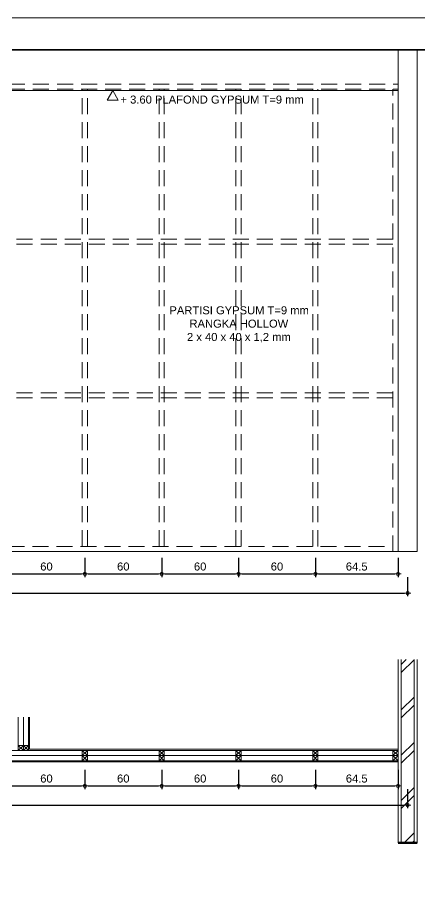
# Model space of a CAD drawing. Header units: millimetres. Extents: x -11 to 1625, y -267 to 180.
# Drawn here: x 1046.34 to 1058.88, y -239.61 to -212 of the extents above; entities that cross this region are included whole.
import ezdxf
from ezdxf.enums import TextEntityAlignment as Align

# ---------------------------------------------------------------- set-up
doc = ezdxf.new("R2010")
doc.units = ezdxf.units.MM
doc.linetypes.add('HIDDEN', pattern=[0.375, 0.25, -0.125])
for name, color, linetype, lineweight in [('ars', 11, 'Continuous', 5), ('dinding', 5, 'Continuous', 15), ('GRS KOP', 1, 'Continuous', 35), ('kop', 7, 'Continuous', 20), ('lan', 7, 'Continuous', 15), ('not', 7, 'Continuous', 20), ('PARTISI', 190, 'Continuous', 9), ('tepi', 5, 'Continuous', 70), ('u', 6, 'Continuous', 20)]:
    doc.layers.add(name, color=color, linetype=linetype, lineweight=lineweight)
doc.styles.add('BARU', font='complex.shx')
doc.styles.add('S', font='SIMPLEX', dxfattribs={"width": 1.1})
doc.styles.get("Standard").update_dxf_attribs({"font": 'ARIALUNI.TTF'})
doc.dimstyles.new('SK-25', dxfattribs={"dimtxt": 0.25, "dimasz": 0.1, "dimexe": 0.1, "dimexo": 0, "dimgap": 0.1, "dimtad": 1, "dimdec": 0, "dimlfac": 25, "dimzin": 12, "dimdsep": 46, "dimtxsty": 'Standard', "dimblk": 'BULAT', "dimcen": 0.1, "dimclrd": 256, "dimadec": 0, "dimazin": 3, "dimtfac": 1, "dimtdec": 0, "dimtofl": 0, "dimtmove": 0, "dimatfit": 3, "dimldrblk": 'BULAT', "dimfxl": 0, "dimtolj": 1, "dimtzin": 0, "dimarcsym": 0})

# ---------------------------------------------------------------- blocks, each defined once
blk = doc.blocks.new('kop')
at = {"layer": 'GRS KOP'}
blk.add_lwpolyline([(1, 54), (83, 54), (83, 1), (1, 1)], close=True, dxfattribs=at)
at = {"layer": 'kop', "color": 7}
blk.add_line((84, 55), (0, 55), dxfattribs=at)
at = {"layer": 'kop', "style": 'BARU', "flags": 4}
for p, height in [((73.8, 5.4), 0.35), ((80.303, 5.382), 0.25), ((73.8, 4.9), 0.35), ((80.303, 4.882), 0.25), ((73.8, 4.4), 0.35), ((80.303, 4.382), 0.25)]:
    blk.add_attdef('-', p, '', height=height, dxfattribs=at)
at = {"layer": 'kop', "flags": 4}
for tag, p in [('AR-00', (78.057, 2.648)), ('00', (81.238, 2.647))]:
    blk.add_attdef(tag, text='', height=0.35, dxfattribs=at).set_placement(p, align=Align.MIDDLE)
blk = doc.blocks.new('BULAT')
for p, q in [((-1, 0), (1, 0)), ((0, -1), (0, 1))]:
    blk.add_line(p, q)
blk.add_circle((0, 0), 0.5)
blk = doc.blocks.new('*D2249')
at = {"layer": 'Defpoints', "color": 0, "ltscale": 0.15}
for p in [(1022.516, -236.102), (1058.516, -236.102), (1058.516, -236.602)]:
    blk.add_point(p, dxfattribs=at)
at = {"layer": 'u', "color": 0, "lineweight": -2, "ltscale": 0.15}
for p, q in [((1022.516, -236.102), (1022.516, -236.702)), ((1058.516, -236.102), (1058.516, -236.702))]:
    blk.add_line(p, q, dxfattribs=at)
at = {"layer": 'u', "lineweight": -2, "ltscale": 0.15}
blk.add_line((1022.616, -236.602), (1058.416, -236.602), dxfattribs=at)
at = {"layer": 'u', "lineweight": -2, "ltscale": 0.15, "xscale": 0.1, "yscale": 0.1, "zscale": 0.1, "rotation": 180}
blk.add_blockref('BULAT', (1022.516, -236.602), dxfattribs=at)
at = {"layer": 'u', "lineweight": -2, "ltscale": 0.15, "xscale": 0.1, "yscale": 0.1, "zscale": 0.1}
blk.add_blockref('BULAT', (1058.516, -236.602), dxfattribs=at)
at = {"layer": 'u', "color": 0, "ltscale": 0.15, "insert": (1040.516, -236.374), "char_height": 0.25, "attachment_point": 5}
blk.add_mtext('\\A1;900', dxfattribs=at)
blk = doc.blocks.new('*D2258')
at = {"layer": 'Defpoints', "color": 0, "ltscale": 0.15}
for p in [(1050.836, -235.502), (1053.236, -235.502), (1053.236, -236.002)]:
    blk.add_point(p, dxfattribs=at)
at = {"layer": 'u', "color": 0, "lineweight": -2, "ltscale": 0.15}
for p, q in [((1050.836, -235.502), (1050.836, -236.102)), ((1053.236, -235.502), (1053.236, -236.102))]:
    blk.add_line(p, q, dxfattribs=at)
at = {"layer": 'u', "lineweight": -2, "ltscale": 0.15}
blk.add_line((1050.936, -236.002), (1053.136, -236.002), dxfattribs=at)
at = {"layer": 'u', "lineweight": -2, "ltscale": 0.15, "xscale": 0.1, "yscale": 0.1, "zscale": 0.1, "rotation": 180}
blk.add_blockref('BULAT', (1050.836, -236.002), dxfattribs=at)
at = {"layer": 'u', "lineweight": -2, "ltscale": 0.15, "xscale": 0.1, "yscale": 0.1, "zscale": 0.1}
blk.add_blockref('BULAT', (1053.236, -236.002), dxfattribs=at)
at = {"layer": 'u', "color": 0, "ltscale": 0.15, "insert": (1052.036, -235.774), "char_height": 0.25, "attachment_point": 5}
blk.add_mtext('\\A1;60', dxfattribs=at)
blk = doc.blocks.new('*D2259')
at = {"layer": 'Defpoints', "color": 0, "ltscale": 0.15}
for p in [(1048.436, -235.502), (1050.836, -235.502), (1050.836, -236.002)]:
    blk.add_point(p, dxfattribs=at)
at = {"layer": 'u', "color": 0, "lineweight": -2, "ltscale": 0.15}
for p, q in [((1048.436, -235.502), (1048.436, -236.102)), ((1050.836, -235.502), (1050.836, -236.102))]:
    blk.add_line(p, q, dxfattribs=at)
at = {"layer": 'u', "lineweight": -2, "ltscale": 0.15}
blk.add_line((1048.536, -236.002), (1050.736, -236.002), dxfattribs=at)
at = {"layer": 'u', "lineweight": -2, "ltscale": 0.15, "xscale": 0.1, "yscale": 0.1, "zscale": 0.1, "rotation": 180}
blk.add_blockref('BULAT', (1048.436, -236.002), dxfattribs=at)
at = {"layer": 'u', "lineweight": -2, "ltscale": 0.15, "xscale": 0.1, "yscale": 0.1, "zscale": 0.1}
blk.add_blockref('BULAT', (1050.836, -236.002), dxfattribs=at)
at = {"layer": 'u', "color": 0, "ltscale": 0.15, "insert": (1049.636, -235.774), "char_height": 0.25, "attachment_point": 5}
blk.add_mtext('\\A1;60', dxfattribs=at)
blk = doc.blocks.new('*D2260')
at = {"layer": 'Defpoints', "color": 0, "ltscale": 0.15}
for p in [(1046.036, -235.502), (1048.436, -235.502), (1048.436, -236.002)]:
    blk.add_point(p, dxfattribs=at)
at = {"layer": 'u', "color": 0, "lineweight": -2, "ltscale": 0.15}
for p, q in [((1046.036, -235.502), (1046.036, -236.102)), ((1048.436, -235.502), (1048.436, -236.102))]:
    blk.add_line(p, q, dxfattribs=at)
at = {"layer": 'u', "lineweight": -2, "ltscale": 0.15}
blk.add_line((1046.136, -236.002), (1048.336, -236.002), dxfattribs=at)
at = {"layer": 'u', "lineweight": -2, "ltscale": 0.15, "xscale": 0.1, "yscale": 0.1, "zscale": 0.1, "rotation": 180}
blk.add_blockref('BULAT', (1046.036, -236.002), dxfattribs=at)
at = {"layer": 'u', "lineweight": -2, "ltscale": 0.15, "xscale": 0.1, "yscale": 0.1, "zscale": 0.1}
blk.add_blockref('BULAT', (1048.436, -236.002), dxfattribs=at)
at = {"layer": 'u', "color": 0, "ltscale": 0.15, "insert": (1047.236, -235.774), "char_height": 0.25, "attachment_point": 5}
blk.add_mtext('\\A1;60', dxfattribs=at)
blk = doc.blocks.new('*D2262')
at = {"layer": 'Defpoints', "color": 0, "ltscale": 0.15}
for p in [(1055.636, -235.502), (1058.216, -235.502), (1058.216, -236.002)]:
    blk.add_point(p, dxfattribs=at)
at = {"layer": 'u', "color": 0, "lineweight": -2, "ltscale": 0.15}
for p, q in [((1055.636, -235.502), (1055.636, -236.102)), ((1058.216, -235.502), (1058.216, -236.102))]:
    blk.add_line(p, q, dxfattribs=at)
at = {"layer": 'u', "lineweight": -2, "ltscale": 0.15}
blk.add_line((1055.736, -236.002), (1058.116, -236.002), dxfattribs=at)
at = {"layer": 'u', "lineweight": -2, "ltscale": 0.15, "xscale": 0.1, "yscale": 0.1, "zscale": 0.1, "rotation": 180}
blk.add_blockref('BULAT', (1055.636, -236.002), dxfattribs=at)
at = {"layer": 'u', "lineweight": -2, "ltscale": 0.15, "xscale": 0.1, "yscale": 0.1, "zscale": 0.1}
blk.add_blockref('BULAT', (1058.216, -236.002), dxfattribs=at)
at = {"layer": 'u', "color": 0, "ltscale": 0.15, "insert": (1056.926, -235.774), "char_height": 0.25, "attachment_point": 5}
blk.add_mtext('\\A1;64.5', dxfattribs=at)
blk = doc.blocks.new('*D2263')
at = {"layer": 'Defpoints', "color": 0, "ltscale": 0.15}
for p in [(1053.236, -235.502), (1055.636, -235.502), (1055.636, -236.002)]:
    blk.add_point(p, dxfattribs=at)
at = {"layer": 'u', "color": 0, "lineweight": -2, "ltscale": 0.15}
for p, q in [((1053.236, -235.502), (1053.236, -236.102)), ((1055.636, -235.502), (1055.636, -236.102))]:
    blk.add_line(p, q, dxfattribs=at)
at = {"layer": 'u', "lineweight": -2, "ltscale": 0.15}
blk.add_line((1053.336, -236.002), (1055.536, -236.002), dxfattribs=at)
at = {"layer": 'u', "lineweight": -2, "ltscale": 0.15, "xscale": 0.1, "yscale": 0.1, "zscale": 0.1, "rotation": 180}
blk.add_blockref('BULAT', (1053.236, -236.002), dxfattribs=at)
at = {"layer": 'u', "lineweight": -2, "ltscale": 0.15, "xscale": 0.1, "yscale": 0.1, "zscale": 0.1}
blk.add_blockref('BULAT', (1055.636, -236.002), dxfattribs=at)
at = {"layer": 'u', "color": 0, "ltscale": 0.15, "insert": (1054.436, -235.774), "char_height": 0.25, "attachment_point": 5}
blk.add_mtext('\\A1;60', dxfattribs=at)
blk = doc.blocks.new('PEILA')
blk.add_lwpolyline([(-0.188, -0.325), (0.188, -0.325), (0, 0)], close=True)
at = {"style": 'S', "width": 1.1, "flags": 4}
blk.add_attdef('CAT', (0.265, -0.289), '', height=0.2, dxfattribs=at)
blk = doc.blocks.new('*D2364')
at = {"layer": 'Defpoints', "color": 0, "ltscale": 0.15}
for p in [(1022.516, -229.478), (1058.516, -229.478), (1058.516, -229.978)]:
    blk.add_point(p, dxfattribs=at)
at = {"layer": 'u', "color": 0, "lineweight": -2, "ltscale": 0.15}
for p, q in [((1022.516, -229.478), (1022.516, -230.078)), ((1058.516, -229.478), (1058.516, -230.078))]:
    blk.add_line(p, q, dxfattribs=at)
at = {"layer": 'u', "lineweight": -2, "ltscale": 0.15}
blk.add_line((1022.616, -229.978), (1058.416, -229.978), dxfattribs=at)
at = {"layer": 'u', "lineweight": -2, "ltscale": 0.15, "xscale": 0.1, "yscale": 0.1, "zscale": 0.1, "rotation": 180}
blk.add_blockref('BULAT', (1022.516, -229.978), dxfattribs=at)
at = {"layer": 'u', "lineweight": -2, "ltscale": 0.15, "xscale": 0.1, "yscale": 0.1, "zscale": 0.1}
blk.add_blockref('BULAT', (1058.516, -229.978), dxfattribs=at)
at = {"layer": 'u', "color": 0, "ltscale": 0.15, "insert": (1040.516, -229.75), "char_height": 0.25, "attachment_point": 5}
blk.add_mtext('\\A1;900', dxfattribs=at)
blk = doc.blocks.new('*D2373')
at = {"layer": 'Defpoints', "color": 0, "ltscale": 0.15}
for p in [(1050.836, -228.878), (1053.236, -228.878), (1053.236, -229.378)]:
    blk.add_point(p, dxfattribs=at)
at = {"layer": 'u', "color": 0, "lineweight": -2, "ltscale": 0.15}
for p, q in [((1050.836, -228.878), (1050.836, -229.478)), ((1053.236, -228.878), (1053.236, -229.478))]:
    blk.add_line(p, q, dxfattribs=at)
at = {"layer": 'u', "lineweight": -2, "ltscale": 0.15}
blk.add_line((1050.936, -229.378), (1053.136, -229.378), dxfattribs=at)
at = {"layer": 'u', "lineweight": -2, "ltscale": 0.15, "xscale": 0.1, "yscale": 0.1, "zscale": 0.1, "rotation": 180}
blk.add_blockref('BULAT', (1050.836, -229.378), dxfattribs=at)
at = {"layer": 'u', "lineweight": -2, "ltscale": 0.15, "xscale": 0.1, "yscale": 0.1, "zscale": 0.1}
blk.add_blockref('BULAT', (1053.236, -229.378), dxfattribs=at)
at = {"layer": 'u', "color": 0, "ltscale": 0.15, "insert": (1052.036, -229.15), "char_height": 0.25, "attachment_point": 5}
blk.add_mtext('\\A1;60', dxfattribs=at)
blk = doc.blocks.new('*D2374')
at = {"layer": 'Defpoints', "color": 0, "ltscale": 0.15}
for p in [(1048.436, -228.878), (1050.836, -228.878), (1050.836, -229.378)]:
    blk.add_point(p, dxfattribs=at)
at = {"layer": 'u', "color": 0, "lineweight": -2, "ltscale": 0.15}
for p, q in [((1048.436, -228.878), (1048.436, -229.478)), ((1050.836, -228.878), (1050.836, -229.478))]:
    blk.add_line(p, q, dxfattribs=at)
at = {"layer": 'u', "lineweight": -2, "ltscale": 0.15}
blk.add_line((1048.536, -229.378), (1050.736, -229.378), dxfattribs=at)
at = {"layer": 'u', "lineweight": -2, "ltscale": 0.15, "xscale": 0.1, "yscale": 0.1, "zscale": 0.1, "rotation": 180}
blk.add_blockref('BULAT', (1048.436, -229.378), dxfattribs=at)
at = {"layer": 'u', "lineweight": -2, "ltscale": 0.15, "xscale": 0.1, "yscale": 0.1, "zscale": 0.1}
blk.add_blockref('BULAT', (1050.836, -229.378), dxfattribs=at)
at = {"layer": 'u', "color": 0, "ltscale": 0.15, "insert": (1049.636, -229.15), "char_height": 0.25, "attachment_point": 5}
blk.add_mtext('\\A1;60', dxfattribs=at)
blk = doc.blocks.new('*D2375')
at = {"layer": 'Defpoints', "color": 0, "ltscale": 0.15}
for p in [(1046.036, -228.878), (1048.436, -228.878), (1048.436, -229.378)]:
    blk.add_point(p, dxfattribs=at)
at = {"layer": 'u', "color": 0, "lineweight": -2, "ltscale": 0.15}
for p, q in [((1046.036, -228.878), (1046.036, -229.478)), ((1048.436, -228.878), (1048.436, -229.478))]:
    blk.add_line(p, q, dxfattribs=at)
at = {"layer": 'u', "lineweight": -2, "ltscale": 0.15}
blk.add_line((1046.136, -229.378), (1048.336, -229.378), dxfattribs=at)
at = {"layer": 'u', "lineweight": -2, "ltscale": 0.15, "xscale": 0.1, "yscale": 0.1, "zscale": 0.1, "rotation": 180}
blk.add_blockref('BULAT', (1046.036, -229.378), dxfattribs=at)
at = {"layer": 'u', "lineweight": -2, "ltscale": 0.15, "xscale": 0.1, "yscale": 0.1, "zscale": 0.1}
blk.add_blockref('BULAT', (1048.436, -229.378), dxfattribs=at)
at = {"layer": 'u', "color": 0, "ltscale": 0.15, "insert": (1047.236, -229.15), "char_height": 0.25, "attachment_point": 5}
blk.add_mtext('\\A1;60', dxfattribs=at)
blk = doc.blocks.new('*D2377')
at = {"layer": 'Defpoints', "color": 0, "ltscale": 0.15}
for p in [(1055.636, -228.878), (1058.216, -228.878), (1058.216, -229.378)]:
    blk.add_point(p, dxfattribs=at)
at = {"layer": 'u', "color": 0, "lineweight": -2, "ltscale": 0.15}
for p, q in [((1055.636, -228.878), (1055.636, -229.478)), ((1058.216, -228.878), (1058.216, -229.478))]:
    blk.add_line(p, q, dxfattribs=at)
at = {"layer": 'u', "lineweight": -2, "ltscale": 0.15}
blk.add_line((1055.736, -229.378), (1058.116, -229.378), dxfattribs=at)
at = {"layer": 'u', "lineweight": -2, "ltscale": 0.15, "xscale": 0.1, "yscale": 0.1, "zscale": 0.1, "rotation": 180}
blk.add_blockref('BULAT', (1055.636, -229.378), dxfattribs=at)
at = {"layer": 'u', "lineweight": -2, "ltscale": 0.15, "xscale": 0.1, "yscale": 0.1, "zscale": 0.1}
blk.add_blockref('BULAT', (1058.216, -229.378), dxfattribs=at)
at = {"layer": 'u', "color": 0, "ltscale": 0.15, "insert": (1056.926, -229.15), "char_height": 0.25, "attachment_point": 5}
blk.add_mtext('\\A1;64.5', dxfattribs=at)
blk = doc.blocks.new('*D2378')
at = {"layer": 'Defpoints', "color": 0, "ltscale": 0.15}
for p in [(1053.236, -228.878), (1055.636, -228.878), (1055.636, -229.378)]:
    blk.add_point(p, dxfattribs=at)
at = {"layer": 'u', "color": 0, "lineweight": -2, "ltscale": 0.15}
for p, q in [((1053.236, -228.878), (1053.236, -229.478)), ((1055.636, -228.878), (1055.636, -229.478))]:
    blk.add_line(p, q, dxfattribs=at)
at = {"layer": 'u', "lineweight": -2, "ltscale": 0.15}
blk.add_line((1053.336, -229.378), (1055.536, -229.378), dxfattribs=at)
at = {"layer": 'u', "lineweight": -2, "ltscale": 0.15, "xscale": 0.1, "yscale": 0.1, "zscale": 0.1, "rotation": 180}
blk.add_blockref('BULAT', (1053.236, -229.378), dxfattribs=at)
at = {"layer": 'u', "lineweight": -2, "ltscale": 0.15, "xscale": 0.1, "yscale": 0.1, "zscale": 0.1}
blk.add_blockref('BULAT', (1055.636, -229.378), dxfattribs=at)
at = {"layer": 'u', "color": 0, "ltscale": 0.15, "insert": (1054.436, -229.15), "char_height": 0.25, "attachment_point": 5}
blk.add_mtext('\\A1;60', dxfattribs=at)

msp = doc.modelspace()

# ---------------------------------------------------------------- hatches: boundary and pattern name
at = {"layer": 'ars'}
h = msp.add_hatch(dxfattribs=at)
h.set_pattern_fill('TEMBOK', color=256)
h.set_pattern_definition([(45, (1067.8701, -282.0559), (-0.707107, 0.707107), []), (45, (1068.1201, -282.0559), (-0.707107, 0.707107), [])])
h.paths.add_polyline_path([(1058.7156795, -232.0559462), (1058.3156795, -232.0559462), (1058.3156795, -237.7794579), (1058.7156795, -237.7794579)])

# ---------------------------------------------------------------- linework, layer by layer
for p, q in [((1022.8156795, -214.2775377), (1058.2156795, -214.2775377)), ((1046.7116795, -233.8599462), (1046.7116795, -234.8599462)), ((1046.3556795, -234.7359462), (1046.5156795, -234.8959462)), ((1046.3556795, -234.8959462), (1046.5156795, -234.7359462)), ((1046.5156795, -234.8959462), (1046.6756795, -234.7359462)), ((1046.5156795, -234.7359462), (1046.6756795, -234.8959462)), ((1058.2156795, -234.8599462), (1046.7116795, -234.8599462)), ((1048.5156795, -234.8959462), (1048.3556795, -235.0559462)), ((1048.3556795, -234.8959462), (1048.5156795, -235.0559462)), ((1050.9156795, -234.8959462), (1050.7556795, -235.0559462)), ((1050.7556795, -234.8959462), (1050.9156795, -235.0559462)), ((1053.3156795, -234.8959462), (1053.1556795, -235.0559462)), ((1053.1556795, -234.8959462), (1053.3156795, -235.0559462)), ((1055.7156795, -234.8959462), (1055.5556795, -235.0559462)), ((1055.5556795, -234.8959462), (1055.7156795, -235.0559462)), ((1058.0556795, -234.8959462), (1058.2156795, -235.0559462)), ((1058.2156795, -234.8959462), (1058.0556795, -235.0559462)), ((1048.3556795, -235.0559462), (1048.5156795, -235.2159462)), ((1048.5156795, -235.0559462), (1048.3556795, -235.2159462)), ((1050.7556795, -235.0559462), (1050.9156795, -235.2159462)), ((1050.9156795, -235.0559462), (1050.7556795, -235.2159462)), ((1053.1556795, -235.0559462), (1053.3156795, -235.2159462)), ((1053.3156795, -235.0559462), (1053.1556795, -235.2159462)), ((1055.5556795, -235.0559462), (1055.7156795, -235.2159462)), ((1055.7156795, -235.0559462), (1055.5556795, -235.2159462)), ((1058.2156795, -235.0559462), (1058.0556795, -235.2159462)), ((1058.0556795, -235.0559462), (1058.2156795, -235.2159462)), ((1058.2156795, -235.2519462), (1031.6356795, -235.2519462))]:
    msp.add_line(p, q, dxfattribs=at)
for points in [[(1058.3156795, -237.7794579), (1058.3156795, -232.0559462)], [(1058.7156795, -232.0559462), (1058.7156795, -237.7794579)]]:
    msp.add_lwpolyline(points, dxfattribs=at)
at = {"layer": 'dinding'}
for p, q in [((1058.2156795, -228.6775377), (1058.2156795, -213)), ((1058.8156795, -228.6775377), (1058.8156795, -213))]:
    msp.add_line(p, q, dxfattribs=at)
for points in [[(1058.2156795, -237.7794579), (1058.2156795, -232.0559462)], [(1058.8156795, -232.0559462), (1058.8156795, -237.7794579)]]:
    msp.add_lwpolyline(points, dxfattribs=at)
at = {"layer": 'lan'}
msp.add_line((1022.2156795, -228.6775377), (1058.8156795, -228.6775377), dxfattribs=at)
at = {"layer": 'PARTISI', "linetype": 'HIDDEN', "ltscale": 2}
for p, q in [((1022.8156795, -214.0775377), (1058.2156795, -214.0775377)), ((1022.8156795, -214.2375377), (1058.2156795, -214.2375377)), ((1048.3556795, -228.5175377), (1048.3556795, -214.2375377)), ((1048.5156795, -228.5175377), (1048.5156795, -214.2375377)), ((1050.7556795, -228.5175377), (1050.7556795, -214.2375377)), ((1050.9156795, -228.5175377), (1050.9156795, -214.2375377)), ((1053.1556795, -228.5175377), (1053.1556795, -214.2375377)), ((1053.3156795, -228.5175377), (1053.3156795, -214.2375377)), ((1055.5556795, -228.5175377), (1055.5556795, -214.2375377)), ((1055.7156795, -228.5175377), (1055.7156795, -214.2375377)), ((1058.0556795, -228.6775377), (1058.0556795, -214.2375377)), ((1058.0556795, -218.9175377), (1031.7956795, -218.9175377)), ((1058.0556795, -219.0775377), (1031.7956795, -219.0775377)), ((1058.0556795, -223.7175377), (1031.7956795, -223.7175377)), ((1058.0556795, -223.8775377), (1031.7956795, -223.8775377)), ((1031.7956795, -228.5175377), (1058.0556795, -228.5175377))]:
    msp.add_line(p, q, dxfattribs=at)
at = {"layer": 'PARTISI'}
for p, q in [((1046.3556795, -233.8599462), (1046.3556795, -234.8959462)), ((1046.5156795, -233.8599462), (1046.5156795, -234.8959462)), ((1046.6756795, -233.8599462), (1046.6756795, -234.8959462)), ((1058.2156795, -234.8959462), (1031.6356795, -234.8959462)), ((1046.6756795, -234.7359462), (1046.3556795, -234.7359462)), ((1048.3556795, -235.2159462), (1048.3556795, -234.8959462)), ((1048.5156795, -235.2159462), (1048.5156795, -234.8959462)), ((1050.7556795, -235.2159462), (1050.7556795, -234.8959462)), ((1050.9156795, -235.2159462), (1050.9156795, -234.8959462)), ((1053.1556795, -235.2159462), (1053.1556795, -234.8959462)), ((1053.3156795, -235.2159462), (1053.3156795, -234.8959462)), ((1055.5556795, -235.2159462), (1055.5556795, -234.8959462)), ((1055.7156795, -235.2159462), (1055.7156795, -234.8959462)), ((1058.0556795, -235.2159462), (1058.0556795, -234.8959462)), ((1058.2156795, -235.0559462), (1031.6356795, -235.0559462)), ((1058.2156795, -235.2159462), (1031.6356795, -235.2159462))]:
    msp.add_line(p, q, dxfattribs=at)
at = {"layer": 'tepi'}
msp.add_line((1058.2156795, -237.7794579), (1058.8156795, -237.7794579), dxfattribs=at)

# ---------------------------------------------------------------- block references
at = {"layer": 'kop'}
msp.add_blockref('kop', (995.2141622, -267), dxfattribs=at)
at = {"layer": 'not'}
ref = msp.add_blockref('PEILA', (1049.3053401, -214.2775377), dxfattribs=dict(at, xscale=0.9237604307034012, yscale=0.9237604307034012, zscale=0.9237604307034012))
ref.add_attrib('CAT', '+ 3.60 PLAFOND GYPSUM T=9 mm', (1049.5486855, -214.6840896), dxfattribs={"layer": '0', "height": 0.25, "flags": 4})

# ---------------------------------------------------------------- texts
at = {"layer": 'not', "insert": (1051.0402999, -221.0175967), "char_height": 0.25, "attachment_point": 1}
msp.add_mtext_dynamic_manual_height_columns('\\pi0.035568;PARTISI GYPSUM T=9 mm\\P\\pi0.66227;RANGKA HOLLOW\\P\\pi0.58494;2 x 40 x 40 x 1,2 mm', width=4.378435059, gutter_width=4.3707989, heights=[0], dxfattribs=at)

# ---------------------------------------------------------------- dimensions: what is measured, and where the dimension line sits
at = {"layer": 'u', "ltscale": 0.15}
for base, p1, p2, picture, middle in [((1048.4356795, -229.3775377), (1046.0356795, -228.8775377), (1048.4356795, -228.8775377), '*D2375', (1047.2356795, -229.3775377)), ((1050.8356795, -229.3775377), (1048.4356795, -228.8775377), (1050.8356795, -228.8775377), '*D2374', (1049.6356795, -229.3775377)), ((1053.2356795, -229.3775377), (1050.8356795, -228.8775377), (1053.2356795, -228.8775377), '*D2373', (1052.0356795, -229.3775377)), ((1055.6356795, -229.3775377), (1053.2356795, -228.8775377), (1055.6356795, -228.8775377), '*D2378', (1054.4356795, -229.3775377)), ((1058.5156795, -229.9775377), (1022.5156795, -229.4775377), (1058.5156795, -229.4775377), '*D2364', (1040.5156795, -229.9775377)), ((1048.4356795, -236.0019462), (1046.0356795, -235.5019462), (1048.4356795, -235.5019462), '*D2260', (1047.2356795, -236.0019462)), ((1050.8356795, -236.0019462), (1048.4356795, -235.5019462), (1050.8356795, -235.5019462), '*D2259', (1049.6356795, -236.0019462)), ((1053.2356795, -236.0019462), (1050.8356795, -235.5019462), (1053.2356795, -235.5019462), '*D2258', (1052.0356795, -236.0019462)), ((1055.6356795, -236.0019462), (1053.2356795, -235.5019462), (1055.6356795, -235.5019462), '*D2263', (1054.4356795, -236.0019462)), ((1058.5156795, -236.6019462), (1022.5156795, -236.1019462), (1058.5156795, -236.1019462), '*D2249', (1040.5156795, -236.6019462))]:
    dim = msp.add_linear_dim(base=base, p1=p1, p2=p2, dimstyle='SK-25', dxfattribs=at)
    dim.commit()
    dim.dimension.update_dxf_attribs({"geometry": picture, "text_midpoint": middle, "dimtype": 160})
for base, p1, p2, picture, middle in [((1058.2156795, -229.3775377), (1055.6356795, -228.8775377), (1058.2156795, -228.8775377), '*D2377', (1056.9256795, -229.3775377)), ((1058.2156795, -236.0019462), (1055.6356795, -235.5019462), (1058.2156795, -235.5019462), '*D2262', (1056.9256795, -236.0019462))]:
    dim = msp.add_linear_dim(base=base, p1=p1, p2=p2, dimstyle='SK-25', override={"dimdec": 1}, dxfattribs=at)
    dim.commit()
    dim.dimension.update_dxf_attribs({"geometry": picture, "text_midpoint": middle, "dimtype": 160})

doc.saveas('drawing.dxf')
